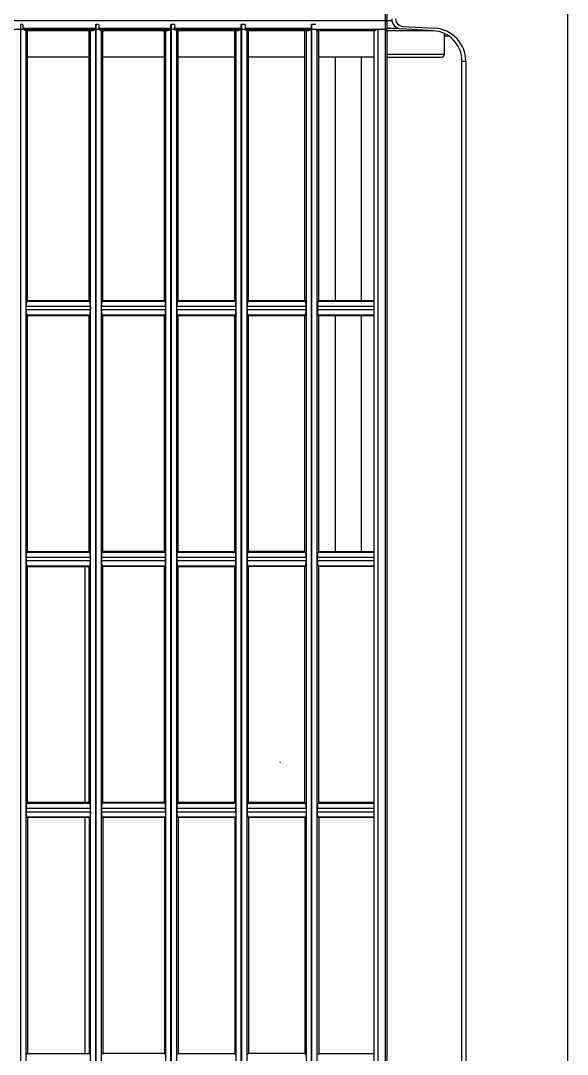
# Model space of a CAD drawing. Header units: centimetres. Extents: x 31 to 22766, y 238 to 3306.
# Drawn here: x 1274.13 to 1285.03, y 1977.68 to 1998.27 of the extents above; entities that cross this region are included whole.
import ezdxf
from ezdxf.xclip import XClip

# ---------------------------------------------------------------- set-up
doc = ezdxf.new("R2010")
doc.units = ezdxf.units.CM
doc.header["$XCLIPFRAME"] = 0

# ---------------------------------------------------------------- blocks, each defined once
blk = doc.blocks.new('fxaq 2.8 kw iç ünite')
at = {"color": 7, "linetype": 'Continuous', "true_color": 0xffffff}
for p, q in [((11531.02, 4091.261), (11531.02, 4110.176)), ((11531.195, 4091.157), (11531.195, 4110.176)), ((11468.52, 4098.551), (11531.12, 4098.551)), ((11530.998, 4098.464), (11531, 4098.467)), ((11531, 4098.467), (11531.002, 4098.47)), ((11531.002, 4098.47), (11531.004, 4098.474)), ((11531.004, 4098.474), (11531.007, 4098.478)), ((11531.007, 4098.478), (11531.01, 4098.482)), ((11531.01, 4098.482), (11531.014, 4098.486)), ((11531.014, 4098.486), (11531.017, 4098.49)), ((11531.017, 4098.49), (11531.021, 4098.494)), ((11531.021, 4098.494), (11531.025, 4098.498)), ((11531.025, 4098.498), (11531.029, 4098.502)), ((11531.029, 4098.502), (11531.034, 4098.506)), ((11531.034, 4098.506), (11531.039, 4098.509)), ((11531.039, 4098.509), (11531.045, 4098.511)), ((11531.12, 4098.511), (11531.045, 4098.511)), ((11531.045, 4098.511), (11531.045, 4097.061)), ((11531.12, 4098.511), (11531.12, 4098.561)), ((11530.995, 4098.451), (11468.645, 4098.451)), ((11510.604, 4098.439), (11510.62, 4098.422)), ((11510.62, 4098.422), (11510.62, 4097.188)), ((11510.621, 4098.422), (11510.62, 4098.422)), ((11515.32, 4098.422), (11510.621, 4098.422)), ((11515.32, 4098.422), (11515.337, 4098.439)), ((11515.32, 4097.188), (11515.32, 4098.422)), ((11515.504, 4098.444), (11515.436, 4098.444)), ((11515.62, 4098.422), (11515.604, 4098.439)), ((11515.62, 4097.188), (11515.62, 4098.422)), ((11515.62, 4098.422), (11520.32, 4098.422)), ((11520.337, 4098.439), (11520.32, 4098.422)), ((11520.32, 4098.422), (11520.32, 4097.188)), ((11520.32, 4098.422), (11520.32, 4098.422)), ((11520.337, 4098.439), (11520.337, 4098.302)), ((11520.338, 4098.439), (11520.337, 4098.439)), ((11520.337, 4098.302), (11520.337, 4098.172)), ((11520.34, 4098.44), (11520.338, 4098.439)), ((11520.342, 4098.44), (11520.34, 4098.44)), ((11520.345, 4098.441), (11520.342, 4098.44)), ((11520.35, 4098.441), (11520.345, 4098.441)), ((11520.355, 4098.442), (11520.35, 4098.441)), ((11520.36, 4098.442), (11520.355, 4098.442)), ((11520.367, 4098.443), (11520.36, 4098.442)), ((11520.374, 4098.443), (11520.367, 4098.443)), ((11520.382, 4098.443), (11520.374, 4098.443)), ((11520.39, 4098.443), (11520.382, 4098.443)), ((11520.399, 4098.444), (11520.39, 4098.443)), ((11520.408, 4098.444), (11520.399, 4098.444)), ((11520.417, 4098.444), (11520.408, 4098.444)), ((11520.426, 4098.444), (11520.417, 4098.444)), ((11520.436, 4098.444), (11520.426, 4098.444)), ((11520.436, 4098.306), (11520.436, 4098.444)), ((11520.504, 4098.444), (11520.436, 4098.444)), ((11520.436, 4098.175), (11520.436, 4098.306)), ((11520.604, 4098.302), (11520.604, 4098.439)), ((11520.604, 4098.439), (11520.62, 4098.422)), ((11520.604, 4098.172), (11520.604, 4098.302)), ((11520.62, 4098.422), (11520.62, 4097.188)), ((11520.621, 4098.422), (11520.62, 4098.422)), ((11520.621, 4098.422), (11525.32, 4098.422)), ((11525.337, 4098.439), (11525.32, 4098.422)), ((11525.32, 4098.422), (11525.32, 4097.188)), ((11525.338, 4098.439), (11525.337, 4098.439)), ((11525.34, 4098.44), (11525.338, 4098.439)), ((11525.342, 4098.44), (11525.34, 4098.44)), ((11525.345, 4098.441), (11525.342, 4098.44)), ((11525.35, 4098.441), (11525.345, 4098.441)), ((11525.355, 4098.442), (11525.35, 4098.441)), ((11525.36, 4098.442), (11525.355, 4098.442)), ((11525.367, 4098.443), (11525.36, 4098.442)), ((11525.374, 4098.443), (11525.367, 4098.443)), ((11525.382, 4098.443), (11525.374, 4098.443)), ((11525.39, 4098.443), (11525.382, 4098.443)), ((11525.399, 4098.444), (11525.39, 4098.443)), ((11525.408, 4098.444), (11525.399, 4098.444)), ((11525.417, 4098.444), (11525.408, 4098.444)), ((11525.426, 4098.444), (11525.417, 4098.444)), ((11525.436, 4098.444), (11525.426, 4098.444)), ((11525.436, 4098.306), (11525.436, 4098.444)), ((11525.436, 4098.444), (11525.504, 4098.444)), ((11525.436, 4098.175), (11525.436, 4098.306)), ((11525.604, 4098.439), (11525.62, 4098.422)), ((11525.62, 4098.422), (11530.995, 4098.422)), ((11525.62, 4098.422), (11525.62, 4097.188)), ((11530.47, 4097.188), (11530.47, 4098.422)), ((11530.995, 4098.456), (11530.996, 4098.459)), ((11530.995, 4097.136), (11530.995, 4098.456)), ((11530.996, 4098.459), (11530.997, 4098.461)), ((11530.997, 4098.461), (11530.998, 4098.464)), ((11520.337, 4098.172), (11520.337, 4098.047)), ((11520.436, 4098.049), (11520.436, 4098.175)), ((11520.604, 4098.047), (11520.604, 4098.172)), ((11525.436, 4098.049), (11525.436, 4098.175)), ((11520.337, 4098.047), (11520.337, 4097.924)), ((11520.337, 4097.924), (11520.337, 4097.804)), ((11520.436, 4097.925), (11520.436, 4098.049)), ((11520.436, 4097.804), (11520.436, 4097.925)), ((11520.604, 4097.924), (11520.604, 4098.047)), ((11520.604, 4097.804), (11520.604, 4097.924)), ((11525.436, 4097.925), (11525.436, 4098.049)), ((11525.436, 4097.804), (11525.436, 4097.925)), ((11520.337, 4097.804), (11520.337, 4097.683)), ((11520.337, 4097.683), (11520.337, 4097.561)), ((11520.436, 4097.682), (11520.436, 4097.804)), ((11520.437, 4097.559), (11520.436, 4097.682)), ((11520.604, 4097.683), (11520.604, 4097.804)), ((11520.604, 4097.561), (11520.604, 4097.683)), ((11525.436, 4097.682), (11525.436, 4097.804)), ((11525.437, 4097.559), (11525.436, 4097.682)), ((11520.337, 4097.561), (11520.337, 4097.436)), ((11520.437, 4097.433), (11520.437, 4097.559)), ((11520.604, 4097.436), (11520.604, 4097.561)), ((11525.437, 4097.433), (11525.437, 4097.559)), ((11515.32, 4097.276), (11510.62, 4097.276)), ((11520.32, 4097.276), (11515.62, 4097.276)), ((11520.337, 4097.436), (11520.337, 4097.307)), ((11520.337, 4097.307), (11520.337, 4097.172)), ((11520.437, 4097.303), (11520.437, 4097.433)), ((11520.437, 4097.167), (11520.437, 4097.303)), ((11520.604, 4097.307), (11520.604, 4097.436)), ((11520.604, 4097.172), (11520.604, 4097.307)), ((11525.437, 4097.303), (11525.437, 4097.433)), ((11525.437, 4097.167), (11525.437, 4097.303)), ((11468.52, 4097.061), (11531.12, 4097.061)), ((11468.52, 4097.051), (11531.12, 4097.051)), ((11468.645, 4097.161), (11530.995, 4097.161)), ((11510.62, 4097.188), (11510.604, 4097.172)), ((11510.621, 4097.188), (11510.62, 4097.188)), ((11515.32, 4097.188), (11510.621, 4097.188)), ((11515.337, 4097.172), (11515.32, 4097.188)), ((11515.338, 4097.171), (11515.337, 4097.172)), ((11515.34, 4097.171), (11515.338, 4097.171)), ((11515.342, 4097.17), (11515.34, 4097.171)), ((11515.346, 4097.17), (11515.342, 4097.17)), ((11515.35, 4097.169), (11515.346, 4097.17)), ((11515.355, 4097.169), (11515.35, 4097.169)), ((11515.361, 4097.169), (11515.355, 4097.169)), ((11515.367, 4097.168), (11515.361, 4097.169)), ((11515.375, 4097.168), (11515.367, 4097.168)), ((11515.383, 4097.168), (11515.375, 4097.168)), ((11515.391, 4097.167), (11515.383, 4097.168)), ((11515.399, 4097.167), (11515.391, 4097.167)), ((11515.408, 4097.167), (11515.399, 4097.167)), ((11515.417, 4097.167), (11515.408, 4097.167)), ((11515.427, 4097.167), (11515.417, 4097.167)), ((11515.437, 4097.167), (11515.427, 4097.167)), ((11515.437, 4097.167), (11515.504, 4097.167)), ((11515.504, 4097.167), (11515.514, 4097.167)), ((11515.514, 4097.167), (11515.523, 4097.167)), ((11515.523, 4097.167), (11515.532, 4097.167)), ((11515.532, 4097.167), (11515.541, 4097.167)), ((11515.541, 4097.167), (11515.55, 4097.167)), ((11515.55, 4097.167), (11515.558, 4097.168)), ((11515.558, 4097.168), (11515.566, 4097.168)), ((11515.566, 4097.168), (11515.573, 4097.168)), ((11515.573, 4097.168), (11515.58, 4097.169)), ((11515.58, 4097.169), (11515.586, 4097.169)), ((11515.586, 4097.169), (11515.591, 4097.169)), ((11515.591, 4097.169), (11515.595, 4097.17)), ((11515.595, 4097.17), (11515.598, 4097.17)), ((11515.598, 4097.17), (11515.601, 4097.171)), ((11515.601, 4097.171), (11515.603, 4097.171)), ((11515.603, 4097.171), (11515.604, 4097.172)), ((11515.604, 4097.172), (11515.62, 4097.188)), ((11515.62, 4097.188), (11520.32, 4097.188)), ((11520.32, 4097.188), (11520.337, 4097.172)), ((11520.32, 4097.188), (11520.32, 4097.188)), ((11520.437, 4097.167), (11520.504, 4097.167)), ((11520.504, 4097.167), (11520.514, 4097.167)), ((11520.514, 4097.167), (11520.523, 4097.167)), ((11520.523, 4097.167), (11520.532, 4097.167)), ((11520.532, 4097.167), (11520.541, 4097.167)), ((11520.541, 4097.167), (11520.55, 4097.167)), ((11520.55, 4097.167), (11520.558, 4097.168)), ((11520.558, 4097.168), (11520.566, 4097.168)), ((11520.566, 4097.168), (11520.573, 4097.168)), ((11520.573, 4097.168), (11520.58, 4097.169)), ((11520.58, 4097.169), (11520.586, 4097.169)), ((11520.586, 4097.169), (11520.591, 4097.169)), ((11520.591, 4097.169), (11520.595, 4097.17)), ((11520.595, 4097.17), (11520.598, 4097.17)), ((11520.598, 4097.17), (11520.601, 4097.171)), ((11520.601, 4097.171), (11520.603, 4097.171)), ((11520.603, 4097.171), (11520.604, 4097.172)), ((11520.62, 4097.188), (11520.604, 4097.172)), ((11520.621, 4097.188), (11520.62, 4097.188)), ((11520.621, 4097.188), (11525.32, 4097.188)), ((11525.32, 4097.188), (11525.337, 4097.172)), ((11525.504, 4097.167), (11525.437, 4097.167)), ((11525.504, 4097.167), (11525.514, 4097.167)), ((11525.514, 4097.167), (11525.523, 4097.167)), ((11525.523, 4097.167), (11525.532, 4097.167)), ((11525.532, 4097.167), (11525.541, 4097.167)), ((11525.541, 4097.167), (11525.55, 4097.167)), ((11525.55, 4097.167), (11525.558, 4097.168)), ((11525.558, 4097.168), (11525.566, 4097.168)), ((11525.566, 4097.168), (11525.573, 4097.168)), ((11525.573, 4097.168), (11525.58, 4097.169)), ((11525.58, 4097.169), (11525.586, 4097.169)), ((11525.586, 4097.169), (11525.591, 4097.169)), ((11525.591, 4097.169), (11525.595, 4097.17)), ((11525.595, 4097.17), (11525.598, 4097.17)), ((11525.598, 4097.17), (11525.601, 4097.171)), ((11525.601, 4097.171), (11525.603, 4097.171)), ((11525.603, 4097.171), (11525.604, 4097.172)), ((11525.62, 4097.188), (11525.604, 4097.172)), ((11525.62, 4097.188), (11530.995, 4097.188)), ((11530.996, 4097.132), (11530.995, 4097.136)), ((11530.997, 4097.127), (11530.996, 4097.132)), ((11530.998, 4097.122), (11530.997, 4097.127)), ((11531, 4097.117), (11530.998, 4097.122)), ((11531.002, 4097.112), (11531, 4097.117)), ((11531.004, 4097.107), (11531.002, 4097.112)), ((11531.007, 4097.102), (11531.004, 4097.107)), ((11531.01, 4097.097), (11531.007, 4097.102)), ((11531.014, 4097.091), (11531.01, 4097.097)), ((11531.017, 4097.086), (11531.014, 4097.091)), ((11531.021, 4097.081), (11531.017, 4097.086)), ((11531.025, 4097.076), (11531.021, 4097.081)), ((11531.029, 4097.071), (11531.025, 4097.076)), ((11531.034, 4097.067), (11531.029, 4097.071)), ((11531.039, 4097.063), (11531.034, 4097.067)), ((11531.045, 4097.061), (11531.039, 4097.063)), ((11531.12, 4096.999), (11531.12, 4097.061)), ((11530.995, 4096.951), (11468.645, 4096.951)), ((11510.604, 4096.938), (11510.62, 4096.921)), ((11510.621, 4096.921), (11510.62, 4096.921)), ((11510.62, 4096.788), (11510.62, 4096.921)), ((11515.32, 4096.921), (11510.621, 4096.921)), ((11515.32, 4096.921), (11515.337, 4096.938)), ((11515.32, 4095.689), (11515.32, 4096.921)), ((11515.504, 4096.943), (11515.437, 4096.943)), ((11515.62, 4096.921), (11515.604, 4096.938)), ((11515.62, 4096.921), (11520.32, 4096.921)), ((11515.62, 4095.689), (11515.62, 4096.921)), ((11520.337, 4096.938), (11520.32, 4096.921)), ((11520.32, 4096.921), (11520.32, 4096.921)), ((11520.32, 4096.788), (11520.32, 4096.921)), ((11520.337, 4096.938), (11520.337, 4096.801)), ((11520.338, 4096.938), (11520.337, 4096.938)), ((11520.34, 4096.939), (11520.338, 4096.938)), ((11520.342, 4096.939), (11520.34, 4096.939)), ((11520.346, 4096.94), (11520.342, 4096.939)), ((11520.35, 4096.94), (11520.346, 4096.94)), ((11520.355, 4096.941), (11520.35, 4096.94)), ((11520.36, 4096.941), (11520.355, 4096.941)), ((11520.367, 4096.941), (11520.36, 4096.941)), ((11520.374, 4096.942), (11520.367, 4096.941)), ((11520.382, 4096.942), (11520.374, 4096.942)), ((11520.39, 4096.942), (11520.382, 4096.942)), ((11520.399, 4096.942), (11520.39, 4096.942)), ((11520.408, 4096.943), (11520.399, 4096.942)), ((11520.417, 4096.943), (11520.408, 4096.943)), ((11520.426, 4096.943), (11520.417, 4096.943)), ((11520.437, 4096.943), (11520.426, 4096.943)), ((11520.504, 4096.943), (11520.437, 4096.943)), ((11520.437, 4096.805), (11520.437, 4096.943)), ((11520.604, 4096.801), (11520.604, 4096.938)), ((11520.604, 4096.938), (11520.62, 4096.921)), ((11520.621, 4096.921), (11520.62, 4096.921)), ((11520.62, 4096.788), (11520.62, 4096.921)), ((11520.621, 4096.921), (11525.32, 4096.921)), ((11525.337, 4096.938), (11525.32, 4096.921)), ((11525.32, 4096.921), (11525.32, 4095.689)), ((11525.338, 4096.938), (11525.337, 4096.938)), ((11525.34, 4096.939), (11525.338, 4096.938)), ((11525.342, 4096.939), (11525.34, 4096.939)), ((11525.346, 4096.94), (11525.342, 4096.939)), ((11525.35, 4096.94), (11525.346, 4096.94)), ((11525.355, 4096.941), (11525.35, 4096.94)), ((11525.36, 4096.941), (11525.355, 4096.941)), ((11525.367, 4096.941), (11525.36, 4096.941)), ((11525.374, 4096.942), (11525.367, 4096.941)), ((11525.382, 4096.942), (11525.374, 4096.942)), ((11525.39, 4096.942), (11525.382, 4096.942)), ((11525.399, 4096.942), (11525.39, 4096.942)), ((11525.408, 4096.943), (11525.399, 4096.942)), ((11525.417, 4096.943), (11525.408, 4096.943)), ((11525.426, 4096.943), (11525.417, 4096.943)), ((11525.437, 4096.943), (11525.426, 4096.943)), ((11525.437, 4096.805), (11525.437, 4096.943)), ((11525.437, 4096.943), (11525.504, 4096.943)), ((11525.604, 4096.938), (11525.62, 4096.921)), ((11525.62, 4096.921), (11525.62, 4095.689)), ((11525.62, 4096.921), (11530.995, 4096.921)), ((11530.47, 4095.689), (11530.47, 4096.921)), ((11530.995, 4096.954), (11530.996, 4096.956)), ((11530.995, 4095.633), (11530.995, 4096.954)), ((11530.996, 4096.956), (11530.997, 4096.958)), ((11530.997, 4096.958), (11530.998, 4096.96)), ((11530.998, 4096.96), (11530.999, 4096.962)), ((11530.999, 4096.962), (11531.002, 4096.965)), ((11531.002, 4096.965), (11531.004, 4096.968)), ((11531.004, 4096.968), (11531.007, 4096.971)), ((11531.007, 4096.971), (11531.01, 4096.975)), ((11531.01, 4096.975), (11531.013, 4096.978)), ((11531.013, 4096.978), (11531.017, 4096.982)), ((11531.017, 4096.982), (11531.02, 4096.986)), ((11531.02, 4096.986), (11531.024, 4096.989)), ((11531.024, 4096.989), (11531.029, 4096.993)), ((11531.029, 4096.993), (11531.034, 4096.996)), ((11531.034, 4096.996), (11531.039, 4096.998)), ((11531.039, 4096.998), (11531.045, 4096.999)), ((11531.12, 4096.999), (11531.045, 4096.999)), ((11531.045, 4096.999), (11531.045, 4095.561)), ((11510.62, 4096.661), (11510.62, 4096.788)), ((11510.62, 4096.539), (11510.62, 4096.661)), ((11520.32, 4096.661), (11520.32, 4096.788)), ((11520.32, 4096.539), (11520.32, 4096.661)), ((11520.337, 4096.801), (11520.337, 4096.671)), ((11520.337, 4096.671), (11520.337, 4096.546)), ((11520.437, 4096.674), (11520.437, 4096.805)), ((11520.437, 4096.547), (11520.437, 4096.674)), ((11520.604, 4096.671), (11520.604, 4096.801)), ((11520.604, 4096.546), (11520.604, 4096.671)), ((11520.62, 4096.661), (11520.62, 4096.788)), ((11520.62, 4096.539), (11520.62, 4096.661)), ((11525.437, 4096.674), (11525.437, 4096.805)), ((11525.437, 4096.547), (11525.437, 4096.674)), ((11510.62, 4096.42), (11510.62, 4096.539)), ((11510.62, 4096.303), (11510.62, 4096.42)), ((11520.32, 4096.42), (11520.32, 4096.539)), ((11520.32, 4096.303), (11520.32, 4096.42)), ((11520.337, 4096.546), (11520.337, 4096.423)), ((11520.337, 4096.423), (11520.337, 4096.303)), ((11520.437, 4096.424), (11520.437, 4096.547)), ((11520.437, 4096.303), (11520.437, 4096.424)), ((11520.604, 4096.423), (11520.604, 4096.546)), ((11520.604, 4096.303), (11520.604, 4096.423)), ((11520.62, 4096.42), (11520.62, 4096.539)), ((11520.62, 4096.303), (11520.62, 4096.42)), ((11525.437, 4096.424), (11525.437, 4096.547)), ((11525.437, 4096.303), (11525.437, 4096.424)), ((11510.62, 4096.185), (11510.62, 4096.303)), ((11520.32, 4096.185), (11520.32, 4096.303)), ((11520.337, 4096.303), (11520.337, 4096.182)), ((11520.437, 4096.181), (11520.437, 4096.303)), ((11520.604, 4096.182), (11520.604, 4096.303)), ((11520.62, 4096.185), (11520.62, 4096.303)), ((11525.437, 4096.181), (11525.437, 4096.303)), ((11510.62, 4096.067), (11510.62, 4096.185)), ((11510.62, 4095.946), (11510.62, 4096.067)), ((11520.32, 4096.067), (11520.32, 4096.185)), ((11520.32, 4095.946), (11520.32, 4096.067)), ((11520.337, 4096.182), (11520.337, 4096.06)), ((11520.337, 4096.06), (11520.337, 4095.936)), ((11520.437, 4096.059), (11520.437, 4096.181)), ((11520.437, 4095.933), (11520.437, 4096.059)), ((11520.604, 4096.06), (11520.604, 4096.182)), ((11520.604, 4095.936), (11520.604, 4096.06)), ((11520.62, 4096.067), (11520.62, 4096.185)), ((11520.62, 4095.946), (11520.62, 4096.067)), ((11525.437, 4096.059), (11525.437, 4096.181)), ((11525.437, 4095.933), (11525.437, 4096.059)), ((11510.62, 4095.82), (11510.62, 4095.946)), ((11510.62, 4095.689), (11510.62, 4095.82)), ((11520.32, 4095.82), (11520.32, 4095.946)), ((11520.32, 4095.689), (11520.32, 4095.82)), ((11520.337, 4095.936), (11520.337, 4095.807)), ((11520.337, 4095.807), (11520.337, 4095.672)), ((11520.437, 4095.803), (11520.437, 4095.933)), ((11520.437, 4095.667), (11520.437, 4095.803)), ((11520.604, 4095.807), (11520.604, 4095.936)), ((11520.604, 4095.672), (11520.604, 4095.807)), ((11520.62, 4095.82), (11520.62, 4095.946)), ((11520.62, 4095.689), (11520.62, 4095.82)), ((11525.437, 4095.803), (11525.437, 4095.933)), ((11525.437, 4095.667), (11525.437, 4095.803)), ((11468.645, 4095.661), (11530.995, 4095.661)), ((11510.62, 4095.689), (11510.604, 4095.672)), ((11510.621, 4095.689), (11510.62, 4095.689)), ((11515.32, 4095.689), (11510.621, 4095.689)), ((11515.337, 4095.672), (11515.32, 4095.689)), ((11515.338, 4095.672), (11515.337, 4095.672)), ((11515.34, 4095.671), (11515.338, 4095.672)), ((11515.343, 4095.671), (11515.34, 4095.671)), ((11515.346, 4095.67), (11515.343, 4095.671)), ((11515.35, 4095.67), (11515.346, 4095.67)), ((11515.355, 4095.669), (11515.35, 4095.67)), ((11515.361, 4095.669), (11515.355, 4095.669)), ((11515.368, 4095.669), (11515.361, 4095.669)), ((11515.375, 4095.668), (11515.368, 4095.669)), ((11515.383, 4095.668), (11515.375, 4095.668)), ((11515.391, 4095.668), (11515.383, 4095.668)), ((11515.399, 4095.667), (11515.391, 4095.668)), ((11515.408, 4095.667), (11515.399, 4095.667)), ((11515.417, 4095.667), (11515.408, 4095.667)), ((11515.427, 4095.667), (11515.417, 4095.667)), ((11515.437, 4095.667), (11515.427, 4095.667)), ((11515.437, 4095.667), (11515.504, 4095.667)), ((11515.504, 4095.667), (11515.514, 4095.667)), ((11515.514, 4095.667), (11515.523, 4095.667)), ((11515.523, 4095.667), (11515.532, 4095.667)), ((11515.532, 4095.667), (11515.541, 4095.667)), ((11515.541, 4095.667), (11515.55, 4095.668)), ((11515.55, 4095.668), (11515.558, 4095.668)), ((11515.558, 4095.668), (11515.566, 4095.668)), ((11515.566, 4095.668), (11515.573, 4095.669)), ((11515.573, 4095.669), (11515.58, 4095.669)), ((11515.58, 4095.669), (11515.585, 4095.669)), ((11515.585, 4095.669), (11515.59, 4095.67)), ((11515.59, 4095.67), (11515.595, 4095.67)), ((11515.595, 4095.67), (11515.598, 4095.671)), ((11515.598, 4095.671), (11515.6, 4095.671)), ((11515.6, 4095.671), (11515.602, 4095.672)), ((11515.602, 4095.672), (11515.604, 4095.672)), ((11515.604, 4095.672), (11515.62, 4095.689)), ((11515.62, 4095.689), (11520.32, 4095.689)), ((11520.32, 4095.689), (11520.337, 4095.672)), ((11520.32, 4095.689), (11520.32, 4095.689)), ((11520.437, 4095.667), (11520.504, 4095.667)), ((11520.504, 4095.667), (11520.514, 4095.667)), ((11520.514, 4095.667), (11520.523, 4095.667)), ((11520.523, 4095.667), (11520.532, 4095.667)), ((11520.532, 4095.667), (11520.541, 4095.667)), ((11520.541, 4095.667), (11520.55, 4095.668)), ((11520.55, 4095.668), (11520.558, 4095.668)), ((11520.558, 4095.668), (11520.566, 4095.668)), ((11520.566, 4095.668), (11520.573, 4095.669)), ((11520.573, 4095.669), (11520.58, 4095.669)), ((11520.58, 4095.669), (11520.585, 4095.669)), ((11520.585, 4095.669), (11520.59, 4095.67)), ((11520.59, 4095.67), (11520.595, 4095.67)), ((11520.595, 4095.67), (11520.598, 4095.671)), ((11520.598, 4095.671), (11520.6, 4095.671)), ((11520.6, 4095.671), (11520.602, 4095.672)), ((11520.602, 4095.672), (11520.604, 4095.672)), ((11520.62, 4095.689), (11520.604, 4095.672)), ((11520.621, 4095.689), (11520.62, 4095.689)), ((11520.621, 4095.689), (11525.32, 4095.689)), ((11525.32, 4095.689), (11525.337, 4095.672)), ((11525.504, 4095.667), (11525.437, 4095.667)), ((11525.504, 4095.667), (11525.514, 4095.667)), ((11525.514, 4095.667), (11525.523, 4095.667)), ((11525.523, 4095.667), (11525.532, 4095.667)), ((11525.532, 4095.667), (11525.541, 4095.667)), ((11525.541, 4095.667), (11525.55, 4095.668)), ((11525.55, 4095.668), (11525.558, 4095.668)), ((11525.558, 4095.668), (11525.566, 4095.668)), ((11525.566, 4095.668), (11525.573, 4095.669)), ((11525.573, 4095.669), (11525.58, 4095.669)), ((11525.58, 4095.669), (11525.585, 4095.669)), ((11525.585, 4095.669), (11525.59, 4095.67)), ((11525.59, 4095.67), (11525.595, 4095.67)), ((11525.595, 4095.67), (11525.598, 4095.671)), ((11525.598, 4095.671), (11525.6, 4095.671)), ((11525.6, 4095.671), (11525.602, 4095.672)), ((11525.602, 4095.672), (11525.604, 4095.672)), ((11525.62, 4095.689), (11525.604, 4095.672)), ((11525.62, 4095.689), (11530.995, 4095.689)), ((11530.996, 4095.629), (11530.995, 4095.633)), ((11530.997, 4095.624), (11530.996, 4095.629)), ((11530.998, 4095.619), (11530.997, 4095.624)), ((11530.999, 4095.614), (11530.998, 4095.619)), ((11531.002, 4095.609), (11530.999, 4095.614)), ((11531.004, 4095.604), (11531.002, 4095.609)), ((11531.007, 4095.599), (11531.004, 4095.604)), ((11531.01, 4095.594), (11531.007, 4095.599)), ((11531.013, 4095.589), (11531.01, 4095.594)), ((11531.017, 4095.584), (11531.013, 4095.589)), ((11531.021, 4095.579), (11531.017, 4095.584)), ((11468.52, 4095.561), (11531.12, 4095.561)), ((11468.52, 4095.551), (11531.12, 4095.551)), ((11530.995, 4095.451), (11468.645, 4095.451)), ((11510.603, 4095.436), (11510.621, 4095.419)), ((11510.621, 4095.419), (11510.621, 4095.419)), ((11510.621, 4095.419), (11510.621, 4094.29)), ((11515.32, 4095.419), (11510.621, 4095.419)), ((11515.32, 4095.419), (11515.337, 4095.436)), ((11515.32, 4094.289), (11515.32, 4095.419)), ((11515.504, 4095.442), (11515.437, 4095.442)), ((11515.62, 4095.419), (11515.603, 4095.436)), ((11515.62, 4094.289), (11515.62, 4095.419)), ((11515.62, 4095.419), (11520.32, 4095.419)), ((11520.337, 4095.436), (11520.32, 4095.419)), ((11520.32, 4095.419), (11520.32, 4095.419)), ((11520.32, 4095.419), (11520.32, 4094.29)), ((11520.338, 4095.437), (11520.337, 4095.436)), ((11520.337, 4095.436), (11520.337, 4095.311)), ((11520.34, 4095.437), (11520.338, 4095.437)), ((11520.343, 4095.438), (11520.34, 4095.437)), ((11520.346, 4095.438), (11520.343, 4095.438)), ((11520.35, 4095.439), (11520.346, 4095.438)), ((11520.355, 4095.439), (11520.35, 4095.439)), ((11520.36, 4095.44), (11520.355, 4095.439)), ((11520.367, 4095.44), (11520.36, 4095.44)), ((11520.374, 4095.44), (11520.367, 4095.44)), ((11520.382, 4095.441), (11520.374, 4095.44)), ((11520.39, 4095.441), (11520.382, 4095.441)), ((11520.399, 4095.441), (11520.39, 4095.441)), ((11520.408, 4095.441), (11520.399, 4095.441)), ((11520.417, 4095.442), (11520.408, 4095.441)), ((11520.427, 4095.442), (11520.417, 4095.442)), ((11520.437, 4095.442), (11520.427, 4095.442)), ((11520.437, 4095.315), (11520.437, 4095.442)), ((11520.504, 4095.442), (11520.437, 4095.442)), ((11520.603, 4095.436), (11520.621, 4095.419)), ((11520.603, 4095.311), (11520.603, 4095.436)), ((11520.621, 4095.419), (11520.621, 4095.419)), ((11520.621, 4095.419), (11525.32, 4095.419)), ((11520.621, 4095.419), (11520.621, 4094.29)), ((11525.337, 4095.436), (11525.32, 4095.419)), ((11525.32, 4095.419), (11525.32, 4094.289)), ((11525.338, 4095.437), (11525.337, 4095.436)), ((11525.34, 4095.437), (11525.338, 4095.437)), ((11525.343, 4095.438), (11525.34, 4095.437)), ((11525.346, 4095.438), (11525.343, 4095.438)), ((11525.35, 4095.439), (11525.346, 4095.438)), ((11525.355, 4095.439), (11525.35, 4095.439)), ((11525.36, 4095.44), (11525.355, 4095.439)), ((11525.367, 4095.44), (11525.36, 4095.44)), ((11525.374, 4095.44), (11525.367, 4095.44)), ((11525.382, 4095.441), (11525.374, 4095.44)), ((11525.39, 4095.441), (11525.382, 4095.441)), ((11525.399, 4095.441), (11525.39, 4095.441)), ((11525.408, 4095.441), (11525.399, 4095.441)), ((11525.417, 4095.442), (11525.408, 4095.441)), ((11525.427, 4095.442), (11525.417, 4095.442)), ((11525.437, 4095.442), (11525.427, 4095.442)), ((11525.437, 4095.442), (11525.504, 4095.442)), ((11525.437, 4095.315), (11525.437, 4095.442)), ((11525.603, 4095.436), (11525.62, 4095.419)), ((11525.62, 4095.419), (11525.62, 4094.289)), ((11525.62, 4095.419), (11530.995, 4095.419)), ((11530.47, 4094.289), (11530.47, 4095.419)), ((11530.995, 4094.231), (11530.995, 4095.452)), ((11531.025, 4095.574), (11531.021, 4095.579)), ((11531.029, 4095.57), (11531.025, 4095.574)), ((11531.034, 4095.566), (11531.029, 4095.57)), ((11531.039, 4095.563), (11531.034, 4095.566)), ((11531.045, 4095.561), (11531.039, 4095.563)), ((11531.12, 4095.489), (11531.045, 4095.489)), ((11531.045, 4095.489), (11531.045, 4094.161)), ((11531.12, 4095.489), (11531.12, 4095.561)), ((11520.337, 4095.311), (11520.337, 4095.191)), ((11520.337, 4095.191), (11520.337, 4095.075)), ((11520.437, 4095.194), (11520.437, 4095.315)), ((11520.437, 4095.077), (11520.437, 4095.194)), ((11520.603, 4095.191), (11520.603, 4095.311)), ((11520.603, 4095.075), (11520.603, 4095.191)), ((11525.437, 4095.194), (11525.437, 4095.315)), ((11525.437, 4095.077), (11525.437, 4095.194)), ((11520.337, 4095.075), (11520.337, 4094.963)), ((11520.437, 4094.964), (11520.437, 4095.077)), ((11520.603, 4094.963), (11520.603, 4095.075)), ((11525.437, 4094.964), (11525.437, 4095.077)), ((11520.337, 4094.963), (11520.337, 4094.852)), ((11520.337, 4094.852), (11520.337, 4094.741)), ((11520.437, 4094.852), (11520.437, 4094.964)), ((11520.437, 4094.74), (11520.437, 4094.852)), ((11520.603, 4094.852), (11520.603, 4094.963)), ((11520.603, 4094.741), (11520.603, 4094.852)), ((11525.437, 4094.852), (11525.437, 4094.964)), ((11525.437, 4094.74), (11525.437, 4094.852)), ((11520.337, 4094.741), (11520.337, 4094.629)), ((11520.337, 4094.629), (11520.337, 4094.515)), ((11520.437, 4094.627), (11520.437, 4094.74)), ((11520.437, 4094.512), (11520.437, 4094.627)), ((11520.603, 4094.629), (11520.603, 4094.741)), ((11520.603, 4094.515), (11520.603, 4094.629)), ((11525.437, 4094.627), (11525.437, 4094.74)), ((11525.437, 4094.512), (11525.437, 4094.627)), ((11520.337, 4094.515), (11520.337, 4094.397)), ((11520.337, 4094.397), (11520.337, 4094.273)), ((11520.437, 4094.392), (11520.437, 4094.512)), ((11520.437, 4094.268), (11520.437, 4094.392)), ((11520.603, 4094.397), (11520.603, 4094.515)), ((11520.603, 4094.273), (11520.603, 4094.397)), ((11525.437, 4094.392), (11525.437, 4094.512)), ((11525.437, 4094.268), (11525.437, 4094.392)), ((11468.52, 4094.161), (11531.12, 4094.161)), ((11468.52, 4094.151), (11531.12, 4094.151)), ((11468.645, 4094.261), (11530.995, 4094.261)), ((11510.621, 4094.29), (11510.603, 4094.273)), ((11510.621, 4094.289), (11510.621, 4094.29)), ((11515.32, 4094.289), (11510.621, 4094.289)), ((11515.337, 4094.273), (11515.32, 4094.289)), ((11515.339, 4094.272), (11515.337, 4094.273)), ((11515.341, 4094.272), (11515.339, 4094.272)), ((11515.343, 4094.271), (11515.341, 4094.272)), ((11515.346, 4094.271), (11515.343, 4094.271)), ((11515.35, 4094.27), (11515.346, 4094.271)), ((11515.355, 4094.27), (11515.35, 4094.27)), ((11515.361, 4094.269), (11515.355, 4094.27)), ((11515.368, 4094.269), (11515.361, 4094.269)), ((11515.375, 4094.269), (11515.368, 4094.269)), ((11515.383, 4094.268), (11515.375, 4094.269)), ((11515.391, 4094.268), (11515.383, 4094.268)), ((11515.4, 4094.268), (11515.391, 4094.268)), ((11515.408, 4094.268), (11515.4, 4094.268)), ((11515.417, 4094.268), (11515.408, 4094.268)), ((11515.427, 4094.268), (11515.417, 4094.268)), ((11515.437, 4094.268), (11515.427, 4094.268)), ((11515.437, 4094.268), (11515.503, 4094.268)), ((11515.503, 4094.268), (11515.514, 4094.268)), ((11515.514, 4094.268), (11515.523, 4094.268)), ((11515.523, 4094.268), (11515.532, 4094.268)), ((11515.532, 4094.268), (11515.541, 4094.268)), ((11515.541, 4094.268), (11515.55, 4094.268)), ((11515.55, 4094.268), (11515.558, 4094.268)), ((11515.558, 4094.268), (11515.566, 4094.269)), ((11515.566, 4094.269), (11515.573, 4094.269)), ((11515.573, 4094.269), (11515.579, 4094.269)), ((11515.579, 4094.269), (11515.585, 4094.27)), ((11515.585, 4094.27), (11515.59, 4094.27)), ((11515.59, 4094.27), (11515.594, 4094.271)), ((11515.594, 4094.271), (11515.598, 4094.271)), ((11515.598, 4094.271), (11515.6, 4094.272)), ((11515.6, 4094.272), (11515.602, 4094.272)), ((11515.602, 4094.272), (11515.603, 4094.273)), ((11515.603, 4094.273), (11515.62, 4094.289)), ((11515.62, 4094.289), (11520.32, 4094.289)), ((11520.32, 4094.29), (11520.337, 4094.273)), ((11520.32, 4094.289), (11520.32, 4094.29)), ((11520.437, 4094.268), (11520.503, 4094.268)), ((11520.503, 4094.268), (11520.514, 4094.268)), ((11520.514, 4094.268), (11520.523, 4094.268)), ((11520.523, 4094.268), (11520.532, 4094.268)), ((11520.532, 4094.268), (11520.541, 4094.268)), ((11520.541, 4094.268), (11520.55, 4094.268)), ((11520.55, 4094.268), (11520.558, 4094.268)), ((11520.558, 4094.268), (11520.566, 4094.269)), ((11520.566, 4094.269), (11520.573, 4094.269)), ((11520.573, 4094.269), (11520.579, 4094.269)), ((11520.579, 4094.269), (11520.585, 4094.27)), ((11520.585, 4094.27), (11520.59, 4094.27)), ((11520.59, 4094.27), (11520.594, 4094.271)), ((11520.594, 4094.271), (11520.598, 4094.271)), ((11520.598, 4094.271), (11520.6, 4094.272)), ((11520.6, 4094.272), (11520.602, 4094.272)), ((11520.602, 4094.272), (11520.603, 4094.273)), ((11520.621, 4094.29), (11520.603, 4094.273)), ((11520.621, 4094.289), (11520.621, 4094.29)), ((11520.621, 4094.289), (11525.32, 4094.289)), ((11525.32, 4094.289), (11525.337, 4094.273)), ((11525.503, 4094.268), (11525.437, 4094.268)), ((11525.503, 4094.268), (11525.514, 4094.268)), ((11525.514, 4094.268), (11525.523, 4094.268)), ((11525.523, 4094.268), (11525.532, 4094.268)), ((11525.532, 4094.268), (11525.541, 4094.268)), ((11525.541, 4094.268), (11525.55, 4094.268)), ((11525.55, 4094.268), (11525.558, 4094.268)), ((11525.558, 4094.268), (11525.566, 4094.269)), ((11525.566, 4094.269), (11525.573, 4094.269)), ((11525.573, 4094.269), (11525.579, 4094.269)), ((11525.579, 4094.269), (11525.585, 4094.27)), ((11525.585, 4094.27), (11525.59, 4094.27)), ((11525.59, 4094.27), (11525.594, 4094.271)), ((11525.594, 4094.271), (11525.598, 4094.271)), ((11525.598, 4094.271), (11525.6, 4094.272)), ((11525.6, 4094.272), (11525.602, 4094.272)), ((11525.602, 4094.272), (11525.603, 4094.273)), ((11525.62, 4094.289), (11525.603, 4094.273)), ((11525.62, 4094.289), (11530.995, 4094.289)), ((11530.996, 4094.225), (11530.995, 4094.231)), ((11530.997, 4094.219), (11530.996, 4094.225)), ((11530.999, 4094.213), (11530.997, 4094.219)), ((11531.001, 4094.207), (11530.999, 4094.213)), ((11531.004, 4094.201), (11531.001, 4094.207)), ((11531.008, 4094.195), (11531.004, 4094.201)), ((11531.012, 4094.189), (11531.008, 4094.195)), ((11531.016, 4094.183), (11531.012, 4094.189)), ((11531.021, 4094.177), (11531.016, 4094.183)), ((11531.026, 4094.171), (11531.021, 4094.177)), ((11531.032, 4094.167), (11531.026, 4094.171)), ((11531.038, 4094.163), (11531.032, 4094.167)), ((11531.045, 4094.161), (11531.038, 4094.163)), ((11531.12, 4094.08), (11531.12, 4094.161)), ((11530.995, 4094.051), (11468.645, 4094.051)), ((11510.603, 4094.035), (11510.621, 4094.017)), ((11515.32, 4094.018), (11510.621, 4094.018)), ((11510.621, 4094.018), (11510.621, 4094.017)), ((11510.621, 4092.891), (11510.621, 4094.017)), ((11515.32, 4094.018), (11515.337, 4094.035)), ((11515.32, 4092.89), (11515.32, 4094.018)), ((11515.503, 4094.04), (11515.437, 4094.04)), ((11515.62, 4094.018), (11515.603, 4094.035)), ((11515.62, 4092.89), (11515.62, 4094.018)), ((11515.62, 4094.018), (11520.32, 4094.018)), ((11520.337, 4094.035), (11520.32, 4094.017)), ((11520.32, 4094.018), (11520.32, 4094.017)), ((11520.32, 4092.891), (11520.32, 4094.017)), ((11520.339, 4094.036), (11520.337, 4094.035)), ((11520.337, 4094.035), (11520.337, 4093.909)), ((11520.341, 4094.036), (11520.339, 4094.036)), ((11520.343, 4094.037), (11520.341, 4094.036)), ((11520.346, 4094.037), (11520.343, 4094.037)), ((11520.35, 4094.038), (11520.346, 4094.037)), ((11520.355, 4094.038), (11520.35, 4094.038)), ((11520.36, 4094.038), (11520.355, 4094.038)), ((11520.367, 4094.039), (11520.36, 4094.038)), ((11520.374, 4094.039), (11520.367, 4094.039)), ((11520.382, 4094.039), (11520.374, 4094.039)), ((11520.39, 4094.04), (11520.382, 4094.039)), ((11520.399, 4094.04), (11520.39, 4094.04)), ((11520.408, 4094.04), (11520.399, 4094.04)), ((11520.417, 4094.04), (11520.408, 4094.04)), ((11520.427, 4094.04), (11520.417, 4094.04)), ((11520.437, 4094.04), (11520.427, 4094.04)), ((11520.437, 4093.914), (11520.437, 4094.04)), ((11520.503, 4094.04), (11520.437, 4094.04)), ((11520.603, 4093.909), (11520.603, 4094.035)), ((11520.603, 4094.035), (11520.621, 4094.017)), ((11520.621, 4094.018), (11520.621, 4094.017)), ((11520.621, 4094.018), (11525.32, 4094.018)), ((11520.621, 4092.891), (11520.621, 4094.017)), ((11525.337, 4094.035), (11525.32, 4094.018)), ((11525.32, 4094.018), (11525.32, 4092.89)), ((11525.339, 4094.036), (11525.337, 4094.035)), ((11525.341, 4094.036), (11525.339, 4094.036)), ((11525.343, 4094.037), (11525.341, 4094.036)), ((11525.346, 4094.037), (11525.343, 4094.037)), ((11525.35, 4094.038), (11525.346, 4094.037)), ((11525.355, 4094.038), (11525.35, 4094.038)), ((11525.36, 4094.038), (11525.355, 4094.038)), ((11525.367, 4094.039), (11525.36, 4094.038)), ((11525.374, 4094.039), (11525.367, 4094.039)), ((11525.382, 4094.039), (11525.374, 4094.039)), ((11525.39, 4094.04), (11525.382, 4094.039)), ((11525.399, 4094.04), (11525.39, 4094.04)), ((11525.408, 4094.04), (11525.399, 4094.04)), ((11525.417, 4094.04), (11525.408, 4094.04)), ((11525.427, 4094.04), (11525.417, 4094.04)), ((11525.437, 4094.04), (11525.427, 4094.04)), ((11525.437, 4093.914), (11525.437, 4094.04)), ((11525.437, 4094.04), (11525.503, 4094.04)), ((11525.603, 4094.035), (11525.62, 4094.018)), ((11525.62, 4094.018), (11530.995, 4094.018)), ((11525.62, 4094.018), (11525.62, 4092.89)), ((11530.27, 4094.018), (11530.27, 4094.013)), ((11530.27, 4094.013), (11530.47, 4094.013)), ((11530.47, 4092.89), (11530.47, 4094.018)), ((11530.995, 4092.828), (11530.995, 4094.051)), ((11531.045, 4094.08), (11531.045, 4092.761)), ((11531.12, 4094.08), (11531.045, 4094.08)), ((11520.337, 4093.909), (11520.338, 4093.79)), ((11520.338, 4093.79), (11520.338, 4093.674)), ((11520.437, 4093.793), (11520.437, 4093.914)), ((11520.437, 4093.676), (11520.437, 4093.793)), ((11520.603, 4093.79), (11520.603, 4093.909)), ((11520.603, 4093.674), (11520.603, 4093.79)), ((11525.437, 4093.793), (11525.437, 4093.914)), ((11525.437, 4093.676), (11525.437, 4093.793)), ((11520.338, 4093.674), (11520.338, 4093.562)), ((11520.338, 4093.562), (11520.338, 4093.451)), ((11520.437, 4093.563), (11520.437, 4093.676)), ((11520.437, 4093.451), (11520.437, 4093.563)), ((11520.603, 4093.562), (11520.603, 4093.674)), ((11520.603, 4093.451), (11520.603, 4093.562)), ((11525.437, 4093.563), (11525.437, 4093.676)), ((11525.437, 4093.451), (11525.437, 4093.563)), ((11516.415, 4093.378), (11516.415, 4093.391)), ((11520.338, 4093.451), (11520.338, 4093.341)), ((11520.338, 4093.341), (11520.338, 4093.229)), ((11520.437, 4093.34), (11520.437, 4093.451)), ((11520.438, 4093.227), (11520.437, 4093.34)), ((11520.603, 4093.341), (11520.603, 4093.451)), ((11520.603, 4093.229), (11520.603, 4093.341)), ((11525.437, 4093.34), (11525.437, 4093.451)), ((11525.438, 4093.227), (11525.437, 4093.34)), ((11520.338, 4093.229), (11520.338, 4093.115)), ((11520.338, 4093.115), (11520.338, 4092.997)), ((11520.438, 4093.112), (11520.438, 4093.227)), ((11520.603, 4093.115), (11520.603, 4093.229)), ((11520.603, 4092.997), (11520.603, 4093.115)), ((11525.438, 4093.112), (11525.438, 4093.227)), ((11520.338, 4092.997), (11520.338, 4092.873)), ((11520.438, 4092.993), (11520.438, 4093.112)), ((11520.438, 4092.868), (11520.438, 4092.993)), ((11520.603, 4092.873), (11520.603, 4092.997)), ((11525.438, 4092.993), (11525.438, 4093.112)), ((11525.438, 4092.868), (11525.438, 4092.993)), ((11468.52, 4092.761), (11531.12, 4092.761)), ((11468.52, 4092.751), (11531.12, 4092.751)), ((11468.645, 4092.861), (11530.995, 4092.861)), ((11510.603, 4092.873), (11510.621, 4092.891)), ((11510.621, 4092.89), (11510.621, 4092.891)), ((11515.32, 4092.89), (11510.621, 4092.89)), ((11515.32, 4092.89), (11515.338, 4092.873)), ((11515.339, 4092.873), (11515.338, 4092.873)), ((11515.341, 4092.872), (11515.339, 4092.873)), ((11515.343, 4092.872), (11515.341, 4092.872)), ((11515.347, 4092.871), (11515.343, 4092.872)), ((11515.351, 4092.871), (11515.347, 4092.871)), ((11515.355, 4092.87), (11515.351, 4092.871)), ((11515.361, 4092.87), (11515.355, 4092.87)), ((11515.368, 4092.87), (11515.361, 4092.87)), ((11515.375, 4092.869), (11515.368, 4092.87)), ((11515.383, 4092.869), (11515.375, 4092.869)), ((11515.391, 4092.869), (11515.383, 4092.869)), ((11515.4, 4092.868), (11515.391, 4092.869)), ((11515.409, 4092.868), (11515.4, 4092.868)), ((11515.418, 4092.868), (11515.409, 4092.868)), ((11515.427, 4092.868), (11515.418, 4092.868)), ((11515.438, 4092.868), (11515.427, 4092.868)), ((11515.503, 4092.868), (11515.438, 4092.868)), ((11515.503, 4092.868), (11515.513, 4092.868)), ((11515.513, 4092.868), (11515.523, 4092.868)), ((11515.523, 4092.868), (11515.532, 4092.868)), ((11515.532, 4092.868), (11515.541, 4092.868)), ((11515.541, 4092.868), (11515.549, 4092.869)), ((11515.549, 4092.869), (11515.558, 4092.869)), ((11515.558, 4092.869), (11515.566, 4092.869)), ((11515.566, 4092.869), (11515.573, 4092.87)), ((11515.573, 4092.87), (11515.579, 4092.87)), ((11515.579, 4092.87), (11515.585, 4092.87)), ((11515.585, 4092.87), (11515.59, 4092.871)), ((11515.59, 4092.871), (11515.594, 4092.871)), ((11515.594, 4092.871), (11515.597, 4092.872)), ((11515.597, 4092.872), (11515.6, 4092.872)), ((11515.6, 4092.872), (11515.601, 4092.873)), ((11515.601, 4092.873), (11515.603, 4092.873)), ((11515.62, 4092.89), (11515.603, 4092.873)), ((11515.62, 4092.89), (11520.32, 4092.89)), ((11520.338, 4092.873), (11520.32, 4092.891)), ((11520.32, 4092.89), (11520.32, 4092.891)), ((11520.503, 4092.868), (11520.438, 4092.868)), ((11520.503, 4092.868), (11520.513, 4092.868)), ((11520.513, 4092.868), (11520.523, 4092.868)), ((11520.523, 4092.868), (11520.532, 4092.868)), ((11520.532, 4092.868), (11520.541, 4092.868)), ((11520.541, 4092.868), (11520.549, 4092.869)), ((11520.549, 4092.869), (11520.558, 4092.869)), ((11520.558, 4092.869), (11520.566, 4092.869)), ((11520.566, 4092.869), (11520.573, 4092.87)), ((11520.573, 4092.87), (11520.579, 4092.87)), ((11520.579, 4092.87), (11520.585, 4092.87)), ((11520.585, 4092.87), (11520.59, 4092.871)), ((11520.59, 4092.871), (11520.594, 4092.871)), ((11520.594, 4092.871), (11520.597, 4092.872)), ((11520.597, 4092.872), (11520.6, 4092.872)), ((11520.6, 4092.872), (11520.601, 4092.873)), ((11520.601, 4092.873), (11520.603, 4092.873)), ((11520.603, 4092.873), (11520.621, 4092.891)), ((11520.621, 4092.89), (11520.621, 4092.891)), ((11520.621, 4092.89), (11525.32, 4092.89)), ((11525.338, 4092.873), (11525.32, 4092.89)), ((11525.438, 4092.868), (11525.503, 4092.868)), ((11525.503, 4092.868), (11525.513, 4092.868)), ((11525.513, 4092.868), (11525.523, 4092.868)), ((11525.523, 4092.868), (11525.532, 4092.868)), ((11525.532, 4092.868), (11525.541, 4092.868)), ((11525.541, 4092.868), (11525.549, 4092.869)), ((11525.549, 4092.869), (11525.558, 4092.869)), ((11525.558, 4092.869), (11525.566, 4092.869)), ((11525.566, 4092.869), (11525.573, 4092.87)), ((11525.573, 4092.87), (11525.579, 4092.87)), ((11525.579, 4092.87), (11525.585, 4092.87)), ((11525.585, 4092.87), (11525.59, 4092.871)), ((11525.59, 4092.871), (11525.594, 4092.871)), ((11525.594, 4092.871), (11525.597, 4092.872)), ((11525.597, 4092.872), (11525.6, 4092.872)), ((11525.6, 4092.872), (11525.601, 4092.873)), ((11525.601, 4092.873), (11525.603, 4092.873)), ((11525.603, 4092.873), (11525.62, 4092.89)), ((11525.62, 4092.89), (11530.995, 4092.89)), ((11530.996, 4092.822), (11530.995, 4092.828)), ((11530.997, 4092.816), (11530.996, 4092.822)), ((11530.999, 4092.811), (11530.997, 4092.816)), ((11531.001, 4092.805), (11530.999, 4092.811)), ((11531.004, 4092.799), (11531.001, 4092.805)), ((11531.008, 4092.793), (11531.004, 4092.799)), ((11531.011, 4092.787), (11531.008, 4092.793)), ((11531.016, 4092.781), (11531.011, 4092.787)), ((11531.021, 4092.775), (11531.016, 4092.781)), ((11531.026, 4092.77), (11531.021, 4092.775)), ((11531.032, 4092.766), (11531.026, 4092.77)), ((11531.038, 4092.763), (11531.032, 4092.766)), ((11531.045, 4092.761), (11531.038, 4092.763)), ((11531.12, 4092.672), (11531.12, 4092.761)), ((11530.996, 4092.651), (11468.645, 4092.651)), ((11510.621, 4092.615), (11510.603, 4092.633)), ((11510.621, 4092.615), (11510.621, 4092.615)), ((11515.32, 4092.615), (11510.621, 4092.615)), ((11515.338, 4092.633), (11515.32, 4092.615)), ((11515.32, 4091.511), (11515.32, 4092.615)), ((11515.338, 4092.633), (11515.339, 4092.634)), ((11515.339, 4092.634), (11515.341, 4092.635)), ((11515.341, 4092.635), (11515.343, 4092.635)), ((11515.343, 4092.635), (11515.346, 4092.636)), ((11515.346, 4092.636), (11515.35, 4092.636)), ((11515.35, 4092.636), (11515.355, 4092.636)), ((11515.355, 4092.636), (11515.361, 4092.637)), ((11515.361, 4092.637), (11515.367, 4092.637)), ((11515.367, 4092.637), (11515.374, 4092.638)), ((11515.374, 4092.638), (11515.382, 4092.638)), ((11515.382, 4092.638), (11515.39, 4092.638)), ((11515.39, 4092.638), (11515.399, 4092.639)), ((11515.399, 4092.639), (11515.408, 4092.639)), ((11515.408, 4092.639), (11515.417, 4092.639)), ((11515.417, 4092.639), (11515.427, 4092.639)), ((11515.427, 4092.639), (11515.438, 4092.639)), ((11515.438, 4092.639), (11515.503, 4092.639)), ((11515.513, 4092.639), (11515.503, 4092.639)), ((11515.523, 4092.639), (11515.513, 4092.639)), ((11515.532, 4092.639), (11515.523, 4092.639)), ((11515.541, 4092.639), (11515.532, 4092.639)), ((11515.55, 4092.638), (11515.541, 4092.639)), ((11515.559, 4092.638), (11515.55, 4092.638)), ((11515.566, 4092.638), (11515.559, 4092.638)), ((11515.574, 4092.637), (11515.566, 4092.638)), ((11515.58, 4092.637), (11515.574, 4092.637)), ((11515.586, 4092.636), (11515.58, 4092.637)), ((11515.59, 4092.636), (11515.586, 4092.636)), ((11515.594, 4092.636), (11515.59, 4092.636)), ((11515.597, 4092.635), (11515.594, 4092.636)), ((11515.6, 4092.635), (11515.597, 4092.635)), ((11515.601, 4092.634), (11515.6, 4092.635)), ((11515.603, 4092.633), (11515.601, 4092.634)), ((11515.603, 4092.633), (11515.62, 4092.615)), ((11515.62, 4091.511), (11515.62, 4092.615)), ((11515.62, 4092.615), (11520.319, 4092.615)), ((11520.319, 4092.615), (11520.32, 4092.615)), ((11520.32, 4092.615), (11520.338, 4092.633)), ((11520.339, 4092.634), (11520.338, 4092.633)), ((11520.341, 4092.635), (11520.339, 4092.634)), ((11520.343, 4092.635), (11520.341, 4092.635)), ((11520.346, 4092.636), (11520.343, 4092.635)), ((11520.35, 4092.636), (11520.346, 4092.636)), ((11520.355, 4092.636), (11520.35, 4092.636)), ((11520.361, 4092.637), (11520.355, 4092.636)), ((11520.367, 4092.637), (11520.361, 4092.637)), ((11520.374, 4092.638), (11520.367, 4092.637)), ((11520.382, 4092.638), (11520.374, 4092.638)), ((11520.39, 4092.638), (11520.382, 4092.638)), ((11520.399, 4092.639), (11520.39, 4092.638)), ((11520.408, 4092.639), (11520.399, 4092.639)), ((11520.417, 4092.639), (11520.408, 4092.639)), ((11520.427, 4092.639), (11520.417, 4092.639)), ((11520.438, 4092.639), (11520.427, 4092.639)), ((11520.438, 4092.639), (11520.503, 4092.639)), ((11520.438, 4092.517), (11520.438, 4092.639)), ((11520.438, 4092.401), (11520.438, 4092.517)), ((11520.513, 4092.639), (11520.503, 4092.639)), ((11520.523, 4092.639), (11520.513, 4092.639)), ((11520.532, 4092.639), (11520.523, 4092.639)), ((11520.541, 4092.639), (11520.532, 4092.639)), ((11520.55, 4092.638), (11520.541, 4092.639)), ((11520.559, 4092.638), (11520.55, 4092.638)), ((11520.566, 4092.638), (11520.559, 4092.638)), ((11520.574, 4092.637), (11520.566, 4092.638)), ((11520.58, 4092.637), (11520.574, 4092.637)), ((11520.586, 4092.636), (11520.58, 4092.637)), ((11520.59, 4092.636), (11520.586, 4092.636)), ((11520.594, 4092.636), (11520.59, 4092.636)), ((11520.597, 4092.635), (11520.594, 4092.636)), ((11520.6, 4092.635), (11520.597, 4092.635)), ((11520.601, 4092.634), (11520.6, 4092.635)), ((11520.603, 4092.633), (11520.601, 4092.634)), ((11520.621, 4092.615), (11520.603, 4092.633)), ((11520.621, 4092.615), (11520.621, 4092.615)), ((11520.621, 4092.615), (11525.32, 4092.615)), ((11525.32, 4092.615), (11525.338, 4092.633)), ((11525.32, 4092.615), (11525.32, 4091.511)), ((11525.339, 4092.634), (11525.338, 4092.633)), ((11525.341, 4092.635), (11525.339, 4092.634)), ((11525.343, 4092.635), (11525.341, 4092.635)), ((11525.346, 4092.636), (11525.343, 4092.635)), ((11525.35, 4092.636), (11525.346, 4092.636)), ((11525.355, 4092.636), (11525.35, 4092.636)), ((11525.361, 4092.637), (11525.355, 4092.636)), ((11525.367, 4092.637), (11525.361, 4092.637)), ((11525.374, 4092.638), (11525.367, 4092.637)), ((11525.382, 4092.638), (11525.374, 4092.638)), ((11525.39, 4092.638), (11525.382, 4092.638)), ((11525.399, 4092.639), (11525.39, 4092.638)), ((11525.408, 4092.639), (11525.399, 4092.639)), ((11525.417, 4092.639), (11525.408, 4092.639)), ((11525.427, 4092.639), (11525.417, 4092.639)), ((11525.438, 4092.639), (11525.427, 4092.639)), ((11525.503, 4092.639), (11525.438, 4092.639)), ((11525.438, 4092.517), (11525.438, 4092.639)), ((11525.438, 4092.401), (11525.438, 4092.517)), ((11525.513, 4092.639), (11525.503, 4092.639)), ((11525.523, 4092.639), (11525.513, 4092.639)), ((11525.532, 4092.639), (11525.523, 4092.639)), ((11525.541, 4092.639), (11525.532, 4092.639)), ((11525.55, 4092.638), (11525.541, 4092.639)), ((11525.559, 4092.638), (11525.55, 4092.638)), ((11525.566, 4092.638), (11525.559, 4092.638)), ((11525.574, 4092.637), (11525.566, 4092.638)), ((11525.58, 4092.637), (11525.574, 4092.637)), ((11525.586, 4092.636), (11525.58, 4092.637)), ((11525.59, 4092.636), (11525.586, 4092.636)), ((11525.594, 4092.636), (11525.59, 4092.636)), ((11525.597, 4092.635), (11525.594, 4092.636)), ((11525.6, 4092.635), (11525.597, 4092.635)), ((11525.601, 4092.634), (11525.6, 4092.635)), ((11525.603, 4092.633), (11525.601, 4092.634)), ((11525.62, 4092.615), (11525.603, 4092.633)), ((11525.62, 4092.615), (11525.62, 4091.511)), ((11525.62, 4092.615), (11530.995, 4092.615)), ((11530.47, 4091.511), (11530.47, 4092.615)), ((11530.995, 4091.506), (11530.995, 4092.651)), ((11530.995, 4092.651), (11530.996, 4092.651)), ((11530.996, 4092.651), (11530.997, 4092.652)), ((11530.997, 4092.652), (11530.998, 4092.652)), ((11530.998, 4092.652), (11531, 4092.653)), ((11531, 4092.653), (11531.002, 4092.654)), ((11531.002, 4092.654), (11531.004, 4092.656)), ((11531.004, 4092.656), (11531.007, 4092.657)), ((11531.007, 4092.657), (11531.01, 4092.659)), ((11531.01, 4092.659), (11531.013, 4092.661)), ((11531.013, 4092.661), (11531.016, 4092.663)), ((11531.016, 4092.663), (11531.02, 4092.665)), ((11520.438, 4092.288), (11520.438, 4092.401)), ((11525.438, 4092.288), (11525.438, 4092.401)), ((11520.438, 4092.179), (11520.438, 4092.288)), ((11520.438, 4092.072), (11520.438, 4092.179)), ((11520.621, 4092.279), (11525.32, 4092.279)), ((11525.438, 4092.179), (11525.438, 4092.288)), ((11525.438, 4092.072), (11525.438, 4092.179)), ((11525.62, 4092.279), (11530.47, 4092.279)), ((11520.438, 4091.964), (11520.438, 4092.072)), ((11520.438, 4091.856), (11520.438, 4091.964)), ((11525.438, 4091.964), (11525.438, 4092.072)), ((11525.438, 4091.856), (11525.438, 4091.964)), ((11520.438, 4091.745), (11520.438, 4091.856)), ((11520.438, 4091.631), (11520.438, 4091.745)), ((11520.621, 4091.76), (11525.32, 4091.76)), ((11525.438, 4091.745), (11525.438, 4091.856)), ((11525.438, 4091.631), (11525.438, 4091.745)), ((11525.62, 4091.76), (11530.47, 4091.76)), ((11468.645, 4091.511), (11530.995, 4091.511)), ((11520.438, 4091.511), (11520.438, 4091.631)), ((11525.438, 4091.511), (11525.438, 4091.631)), ((11530.996, 4091.503), (11530.995, 4091.506)), ((11530.997, 4091.499), (11530.996, 4091.503)), ((11530.999, 4091.495), (11530.997, 4091.499)), ((11531.001, 4091.491), (11530.999, 4091.495)), ((11531.003, 4091.487), (11531.001, 4091.491)), ((11531.006, 4091.483), (11531.003, 4091.487)), ((11531.009, 4091.478), (11531.006, 4091.483)), ((11531.013, 4091.473), (11531.009, 4091.478)), ((11531.016, 4091.469), (11531.013, 4091.473)), ((11531.02, 4091.464), (11531.016, 4091.469)), ((11466.852, 4091.288), (11542.988, 4091.288)), ((11531.04, 4091.261), (11468.6, 4091.261)), ((11531.02, 4091.439), (11468.62, 4091.439)), ((11530.47, 4091.261), (11530.47, 4090.161)), ((11530.52, 4090.111), (11530.52, 4091.261)), ((11530.995, 4090.322), (11530.995, 4091.261)), ((11532.57, 4091.261), (11531.04, 4091.261)), ((11531.045, 4091.261), (11531.045, 4091.025)), ((11530.997, 4090.335), (11531.034, 4090.973)), ((11531.084, 4090.947), (11531.047, 4090.307)), ((11530.52, 4090.111), (11530.939, 4090.111)), ((11530.895, 4090.111), (11530.895, 4090.033)), ((11469.143, 4089.761), (11530.388, 4089.761)), ((11530.388, 4089.685), (11469.143, 4089.685)), ((11530.388, 4089.761), (11530.388, 4089.685)), ((11543.498, 4087.661), (11466.342, 4087.661))]:
    blk.add_line(p, q, dxfattribs=at)
for centre, radius, start, end in [((11515.423, 4097.733), 0.712, 88.8905, 96.9476), ((44035.698, 4102.572), 32520.361, 180.007282, 180.009514), ((45385.424, 4102.69), 33869.988, 180.007183, 180.009344), ((11515.518, 4097.733), 0.712, 83.0524, 91.1095), ((-22354.485, 4102.69), 33869.989, 359.990656, 359.992817), ((-21004.751, 4102.572), 32520.355, 359.990486, 359.992718), ((11520.518, 4097.733), 0.712, 83.0524, 91.1095), ((-22349.533, 4102.69), 33870.038, 359.990656, 359.992817), ((43854.681, 4102.544), 32329.344, 180.007275, 180.009521), ((11525.518, 4097.733), 0.712, 83.0524, 91.1095), ((-22344.551, 4102.69), 33870.056, 359.990656, 359.992817), ((-20994.792, 4102.572), 32520.396, 359.990486, 359.992718), ((11520.423, 4097.881), 0.714, 263.1001, 271.1285), ((11525.423, 4097.881), 0.714, 263.1001, 271.1285), ((11515.423, 4096.233), 0.71, 88.9305, 97.0017), ((39594.29, 4101.895), 28078.953, 180.010116, 180.012699), ((41887.203, 4102.253), 30371.767, 180.010017, 180.012424), ((-18856.264, 4102.253), 30371.768, 359.987576, 359.989983), ((11515.517, 4096.233), 0.71, 82.9983, 91.0695), ((-16563.35, 4101.895), 28078.955, 359.987301, 359.989884), ((-18851.3, 4102.253), 30371.805, 359.987576, 359.989983), ((11520.517, 4096.233), 0.71, 82.9983, 91.0695), ((39604.535, 4101.896), 28079.198, 180.010116, 180.012699), ((11525.517, 4096.233), 0.71, 82.9983, 91.0695), ((-18846.272, 4102.253), 30371.776, 359.987576, 359.989983), ((-16553.366, 4101.895), 28078.971, 359.987301, 359.989884), ((11520.423, 4096.38), 0.714, 263.0606, 271.0953), ((11525.423, 4096.38), 0.714, 263.0606, 271.0953), ((11515.424, 4094.733), 0.709, 88.9837, 97.0701), ((35611.79, 4101.065), 24096.453, 180.013383, 180.01615), ((38264.654, 4101.64), 26749.218, 180.013277, 180.015792), ((-15233.715, 4101.64), 26749.219, 359.984208, 359.986723), ((11515.516, 4094.733), 0.709, 82.9299, 91.0163), ((-12580.85, 4101.065), 24096.454, 359.98385, 359.986617), ((-15228.742, 4101.64), 26749.246, 359.984208, 359.986723), ((11520.516, 4094.733), 0.709, 82.9299, 91.0163), ((35609.893, 4101.062), 24084.556, 180.013383, 180.016151), ((-15223.743, 4101.64), 26749.247, 359.984208, 359.986723), ((11525.516, 4094.733), 0.709, 82.9299, 91.0163), ((-12570.88, 4101.065), 24096.485, 359.98385, 359.986617), ((11531.063, 4095.412), 0.0787, 103.0736, 149.4527), ((11520.424, 4094.98), 0.713, 263.0111, 271.0532), ((11525.424, 4094.98), 0.713, 263.0111, 271.0532), ((11515.425, 4093.333), 0.708, 89.0477, 97.1485), ((31516.311, 4099.954), 20000.974, 180.016955, 180.020283), ((34254.183, 4100.724), 22738.747, 180.016841, 180.019795), ((11515.515, 4093.333), 0.708, 82.8515, 90.9523), ((-11223.243, 4100.724), 22738.748, 359.980205, 359.983159), ((-8485.366, 4099.954), 20000.97, 359.979717, 359.983045), ((11520.515, 4093.333), 0.708, 82.8515, 90.9523), ((-11218.256, 4100.724), 22738.76, 359.980205, 359.983159), ((31513.316, 4099.949), 19987.979, 180.016954, 180.020284), ((11525.515, 4093.333), 0.708, 82.8515, 90.9523), ((-11213.257, 4100.724), 22738.761, 359.980205, 359.983159), ((-8475.378, 4099.954), 20000.982, 359.979717, 359.983045), ((11531.06, 4093.996), 0.0849, 99.9711, 139.6545), ((11520.425, 4093.58), 0.712, 262.9481, 270.9984), ((11525.425, 4093.58), 0.712, 262.9481, 270.9984), ((97117.206, 4097.64), 85606.585, 180.003363, 180.004102), ((27182.142, 4098.439), 15666.805, 180.02123, 180.025334), ((30399.921, 4099.61), 18884.485, 180.02115, 180.024572), ((-7368.982, 4099.61), 18884.486, 359.975428, 359.97885), ((-4151.202, 4098.439), 15666.806, 359.974666, 359.97877), ((-74086.21, 4097.64), 85606.53, 359.995898, 359.996637), ((27152.018, 4098.424), 15631.681, 180.021226, 180.025339), ((-7363.97, 4099.61), 18884.474, 359.975428, 359.97885), ((-4146.193, 4098.439), 15666.797, 359.974666, 359.97877), ((97127.106, 4097.64), 85606.486, 180.003363, 180.004102), ((27157.021, 4098.424), 15631.684, 180.021226, 180.025339), ((-7358.968, 4099.61), 18884.472, 359.975428, 359.97885), ((-4141.194, 4098.439), 15666.797, 359.974666, 359.97877), ((11531.234, 4090.961), 0.2, 90, 176.6377), ((11531.234, 4090.938), 0.15, 90.0647, 176.6874), ((11530.388, 4090.371), 0.61, 270, 356.6377), ((11530.388, 4090.345), 0.66, 270.0221, 356.7301), ((11530.52, 4090.161), 0.05, 180, 270)]:
    blk.add_arc(centre, radius, start, end, dxfattribs=at)
blk = doc.blocks.new('G$CCD2FF134')
at = {"rotation": 90}
blk.add_blockref('fxaq 2.8 kw iç ünite', (1665.661, -11804.95), dxfattribs=at)

msp = doc.modelspace()

# ---------------------------------------------------------------- block references
ref = msp.add_blockref('G$CCD2FF134', (3707.025, 2272.025))
XClip(ref).set_block_clipping_path([(-3470.0000000001, -1889.9999999982), (349.9999999999, 300.0000000019)])

doc.saveas('drawing.dxf')
